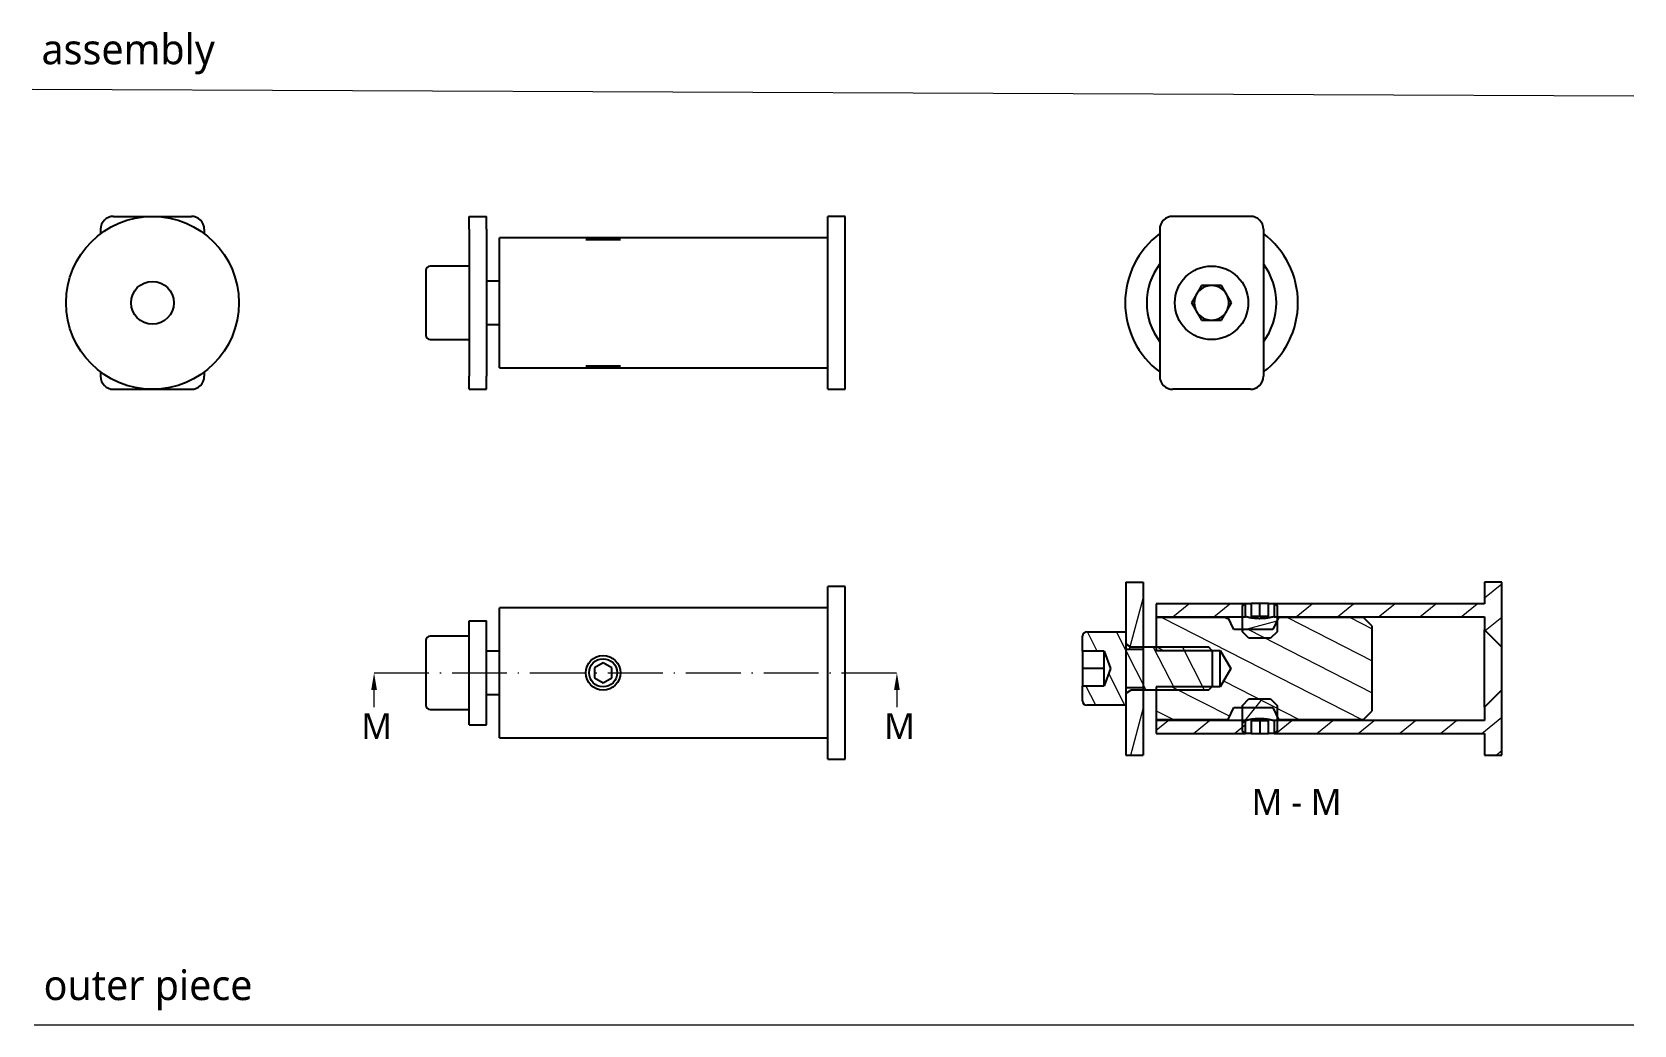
# Model space of a CAD drawing. Header units: inches. Extents: x 6 to 1987, y -21 to 287.
# Drawn here: x 1587.2 to 1772.5, y 168.8 to 283.7 of the extents above; entities that cross this region are included whole.
import ezdxf

# ---------------------------------------------------------------- set-up
doc = ezdxf.new("R2010")
doc.units = ezdxf.units.IN
doc.header["$LTSCALE"] = 12.7
doc.header["$MEASUREMENT"] = 0
doc.linetypes.add('ONS_DASHDOT', pattern=[0.71, 0.5, -0.1, 0.01, -0.1])
for name, color, linetype, lineweight in [('ANNOTATION_TEXT', 7, 'Continuous', 25), ('SECTION_CUTTING_LINE', 7, 'ONS_DASHDOT', 70), ('SKETCHED_GEOMETRY', 251, 'Continuous', 13), ('VIEW_HATCHES', 7, 'Continuous', 13), ('Visible', 7, 'Continuous', 25)]:
    doc.layers.add(name, color=color, linetype=linetype, lineweight=lineweight)
doc.styles.add('Onshape-Standard', font='NotoSans-Regular.ttf')
doc.styles.add('Onshape-Standard-NoteStyle', font='Open Sans', dxfattribs={"height": 2.5})
doc.styles.add('Onshape-Standard-View-Label', font='Open Sans', dxfattribs={"height": 3})
pattern_1 = [(75, (1721.874705720873, 202.7995993033132), (-3.187555226753926, 0.8541028488383186), [])]
pattern_2 = [(38.99999999999999, (1721.874705720873, 202.7995993033132), (-1.887961173149512, 2.331437884370913), [])]

msp = doc.modelspace()

# ---------------------------------------------------------------- hatches: boundary and pattern name
at = {"layer": 'VIEW_HATCHES'}
h = msp.add_hatch(dxfattribs=at)
h.set_pattern_fill('LINE', color=256, scale=26.4, angle=75, style=0)
h.set_pattern_definition(pattern_1)
edge = h.paths.add_edge_path()
edge.add_line((1713.736718420229, 220.0387459881104), (1713.736718420229, 212.2887459881104))
edge.add_line((1713.736718420229, 212.2887459881104), (1715.736718420229, 212.2887459881104))
edge.add_line((1715.736718420229, 220.0387459881104), (1715.736718420229, 212.2887459881104))
edge.add_line((1713.736718420229, 220.0387459881104), (1715.736718420229, 220.0387459881104))
h = msp.add_hatch(dxfattribs=at)
h.set_pattern_fill('LINE', color=256, scale=23.99999999999999, angle=38.99999999999999, style=0)
h.set_pattern_definition(pattern_2)
h.paths.add_polyline_path([(1755.236718420229, 214.5187459881104), (1757.236718420229, 212.5187459881104), (1757.236718420229, 220.0387459881104), (1755.236718420229, 220.0387459881104), (1755.236718420229, 217.5387459881104), (1730.886718420229, 217.5387459881104), (1730.886718420229, 216.0387459881104), (1755.236718420229, 216.0387459881104)])
h = msp.add_hatch(dxfattribs=at)
h.set_pattern_fill('LINE', color=256, scale=23.99999999999999, angle=38.99999999999999, style=0)
h.set_pattern_definition(pattern_2)
h.paths.add_polyline_path([(1717.236718420229, 217.5387459881104), (1717.236718420229, 216.0387459881104), (1727.586718420229, 216.0387459881104), (1727.586718420229, 217.5387459881104)])
h = msp.add_hatch(dxfattribs=at)
h.set_pattern_fill('LINE', color=256, scale=26.4, angle=15, style=0)
h.set_pattern_definition([(15, (1721.874705720873, 202.7995993033132), (-0.8541028488383186, 3.187555226753926), [])])
edge = h.paths.add_edge_path()
edge.add_line((1731.236718420229, 214.3013823530351), (1730.486718420229, 213.5513823530351))
edge.add_line((1731.236718420229, 217.3325666010122), (1731.236718420229, 214.3013823530351))
edge.add_line((1730.85771842023, 217.5513823530351), (1731.236718420229, 217.3325666010122))
edge.add_line((1730.236718420229, 217.5513823530351), (1730.85771842023, 217.5513823530351))
edge.add_line((1730.236718420229, 216.0513823530351), (1730.236718420229, 217.5513823530351))
edge.add_line((1730.236718420229, 216.0513823530351), (1728.236718420229, 216.0513823530351))
edge.add_line((1728.236718420229, 217.5513823530351), (1728.236718420229, 216.0513823530351))
edge.add_line((1727.615718420229, 217.5513823530351), (1728.236718420229, 217.5513823530351))
edge.add_line((1727.236718420229, 217.3325666010122), (1727.615718420229, 217.5513823530351))
edge.add_line((1727.236718420229, 214.3013823530351), (1727.236718420229, 217.3325666010122))
edge.add_line((1727.986718420229, 213.5513823530351), (1727.236718420229, 214.3013823530351))
edge.add_line((1730.486718420229, 213.5513823530351), (1727.986718420229, 213.5513823530351))
h = msp.add_hatch(dxfattribs=at)
h.set_pattern_fill('LINE', color=256, scale=26.4, angle=153, style=0)
h.set_pattern_definition([(153, (1721.874705720873, 202.7995993033132), (-1.498168649140505, -2.940321529821614), [])])
h.paths.add_polyline_path([(1741.236718420229, 204.1387459881104), (1742.236718420229, 205.1387459881104), (1742.236718420229, 214.9387459881104), (1741.236718420229, 215.9387459881104), (1731.389549141647, 215.9387459881104), (1730.736718420229, 214.5387459881104), (1726.236718420229, 214.5387459881104), (1725.583887698812, 215.9387459881104), (1717.236718420229, 215.9387459881104), (1717.236718420229, 212.1387459881104), (1724.636718420229, 212.1387459881104), (1725.898525720187, 210.0387459881104), (1724.636718420229, 207.9387459881104), (1717.236718420229, 207.9387459881104), (1717.236718420229, 204.1387459881104), (1725.583887698812, 204.1387459881104), (1726.236718420229, 205.5387459881104), (1730.736718420229, 205.5387459881104), (1731.389549141647, 204.1387459881104)])
h = msp.add_hatch(dxfattribs=at)
h.set_pattern_fill('LINE', color=256, scale=24, angle=117, style=0)
h.set_pattern_definition([(117, (1721.874705720873, 202.7995993033132), (-2.673019572565104, -1.36197149921864), [])])
edge = h.paths.add_edge_path()
edge.add_line((1711.236718420229, 212.0387459881104), (1708.736718420229, 212.0387459881104))
edge.add_line((1711.236718420229, 212.0387459881104), (1711.964658888762, 210.0387459881104))
edge.add_line((1711.964658888762, 210.0387459881104), (1711.236718420229, 208.0387459881104))
edge.add_line((1708.736718420229, 208.0387459881104), (1711.236718420229, 208.0387459881104))
edge.add_line((1708.736718420229, 206.2887459881104), (1708.736718420229, 208.0387459881104))
edge.add_arc((1709.236718420229, 206.2887459881104), 0.5, 180, 270, ccw=False)
edge.add_line((1713.736718420229, 205.7887459881104), (1709.236718420229, 205.7887459881104))
edge.add_line((1713.736718420229, 207.0738719216195), (1713.736718420229, 205.7887459881104))
edge.add_arc((1713.936718420229, 207.0738719216195), 0.2, 120.2564371635302, 180)
edge.add_line((1714.290014043395, 207.5115017682901), (1713.835944215125, 207.2466277017992))
edge.add_arc((1714.390788248499, 207.3387459881104), 0.2, 90, 120.2564371635302)
edge.add_line((1723.303705720229, 207.5387459881104), (1714.390788248499, 207.5387459881104))
edge.add_line((1723.303705720229, 207.5387459881104), (1723.736718420229, 207.9717586881104))
edge.add_line((1723.736718420229, 212.1057332881104), (1723.736718420229, 207.9717586881104))
edge.add_line((1723.736718420229, 212.1057332881104), (1723.303705720229, 212.5387459881104))
edge.add_line((1714.390788248499, 212.5387459881104), (1723.303705720229, 212.5387459881104))
edge.add_arc((1714.390788248499, 212.7387459881104), 0.2, 239.7435628364699, 270)
edge.add_line((1713.835944215125, 212.8308642744215), (1714.290014043394, 212.5659902079307))
edge.add_arc((1713.936718420229, 213.0036200546012), 0.2, 180, 239.7435628364699)
edge.add_line((1713.736718420229, 214.2887459881104), (1713.736718420229, 213.0036200546012))
edge.add_line((1709.236718420229, 214.2887459881104), (1713.736718420229, 214.2887459881104))
edge.add_arc((1709.236718420229, 213.7887459881104), 0.5, 90, 180, ccw=False)
edge.add_line((1708.736718420229, 212.0387459881104), (1708.736718420229, 213.7887459881104))
h = msp.add_hatch(dxfattribs=at)
h.set_pattern_fill('LINE', color=256, scale=26.4, angle=75, style=0)
h.set_pattern_definition(pattern_1)
edge = h.paths.add_edge_path()
edge.add_line((1713.736718420229, 200.0387459881104), (1715.736718420229, 200.0387459881104))
edge.add_line((1715.736718420229, 207.7887459881104), (1715.736718420229, 200.0387459881104))
edge.add_line((1715.736718420229, 207.7887459881104), (1713.736718420229, 207.7887459881104))
edge.add_line((1713.736718420229, 207.7887459881104), (1713.736718420229, 200.0387459881104))
h = msp.add_hatch(dxfattribs=at)
h.set_pattern_fill('LINE', color=256, scale=29.04000000000001, angle=51, style=0)
h.set_pattern_definition([(51, (1721.874705720873, 202.7995993033132), (-2.821039840088805, 2.284433019510911), [])])
edge = h.paths.add_edge_path()
edge.add_line((1727.236718420229, 205.7762074810974), (1727.986718420229, 206.5262074810974))
edge.add_line((1727.236718420229, 202.7450232331203), (1727.236718420229, 205.7762074810974))
edge.add_line((1727.615718420229, 202.5262074810974), (1727.236718420229, 202.7450232331203))
edge.add_line((1728.236718420229, 202.5262074810974), (1727.615718420229, 202.5262074810974))
edge.add_line((1728.236718420229, 204.0262074810974), (1728.236718420229, 202.5262074810974))
edge.add_line((1728.236718420229, 204.0262074810974), (1730.236718420229, 204.0262074810974))
edge.add_line((1730.236718420229, 202.5262074810974), (1730.236718420229, 204.0262074810974))
edge.add_line((1730.85771842023, 202.5262074810974), (1730.236718420229, 202.5262074810974))
edge.add_line((1731.236718420229, 202.7450232331203), (1730.85771842023, 202.5262074810974))
edge.add_line((1731.236718420229, 205.7762074810974), (1731.236718420229, 202.7450232331203))
edge.add_line((1730.486718420229, 206.5262074810974), (1731.236718420229, 205.7762074810974))
edge.add_line((1727.986718420229, 206.5262074810974), (1730.486718420229, 206.5262074810974))
h = msp.add_hatch(dxfattribs=at)
h.set_pattern_fill('LINE', color=256, scale=23.99999999999999, angle=38.99999999999999, style=0)
h.set_pattern_definition(pattern_2)
h.paths.add_polyline_path([(1757.236718420229, 207.5587459881104), (1755.236718420229, 205.5587459881104), (1755.236718420229, 204.0387459881104), (1730.886718420229, 204.0387459881104), (1730.886718420229, 202.5387459881104), (1755.236718420229, 202.5387459881104), (1755.236718420229, 200.0387459881104), (1757.236718420229, 200.0387459881104)])
h = msp.add_hatch(dxfattribs=at)
h.set_pattern_fill('LINE', color=256, scale=23.99999999999999, angle=38.99999999999999, style=0)
h.set_pattern_definition(pattern_2)
h.paths.add_polyline_path([(1717.236718420229, 204.0387459881104), (1717.236718420229, 202.5387459881104), (1727.586718420229, 202.5387459881104), (1727.586718420229, 204.0387459881104)])

# ---------------------------------------------------------------- linework, layer by layer
at = {"layer": 'SECTION_CUTTING_LINE', "color": 7, "lineweight": 13}
msp.add_line((1626.749535916003, 209.5439358252835), (1687.249535916003, 209.5439358252835), dxfattribs=at)
for points in [[(1626.749535916003, 209.5439358252835), (1626.41620258267, 207.5439358252835), (1627.082869249337, 207.5439358252835)], [(1687.249535916003, 209.5439358252835), (1686.91620258267, 207.5439358252835), (1687.582869249337, 207.5439358252835)], [(1626.66620258267, 207.5439358252835), (1626.66620258267, 205.5439358252835), (1626.832869249337, 207.5439358252835), (1626.832869249337, 205.5439358252835)], [(1687.16620258267, 207.5439358252835), (1687.16620258267, 205.5439358252835), (1687.332869249337, 207.5439358252835), (1687.332869249337, 205.5439358252835)]]:
    msp.add_solid(points, dxfattribs=at)
at = {"layer": 'SKETCHED_GEOMETRY'}
for p, q in [((1587.169991982483, 277.0554335305327), (1772.531570272277, 276.2858311841747)), ((1587.412865039421, 168.8169651539616), (1772.531569351229, 168.8169651539616))]:
    msp.add_line(p, q, dxfattribs=at)
at = {"layer": 'Visible'}
for p, q in [((1596.604373730551, 262.3384492936153), (1605.604373730551, 262.3384492936153)), ((1637.749535916003, 262.3384492936153), (1639.749535916003, 262.3384492936153)), ((1637.749535916003, 260.8384492936153), (1637.749535916003, 262.3384492936153)), ((1639.749535916003, 260.8384492936153), (1639.749535916003, 262.3384492936153)), ((1681.249535916003, 262.3384492936153), (1679.249535916003, 262.3384492936153)), ((1679.249535916003, 242.3384492936154), (1679.249535916003, 262.3384492936153)), ((1681.249535916003, 242.3384492936154), (1681.249535916003, 262.3384492936153)), ((1728.155010820675, 262.3384492936153), (1719.155010820675, 262.3384492936153)), ((1595.104373730551, 260.8384492936153), (1595.104373730551, 260.3384492936154)), ((1607.104373730551, 260.8384492936153), (1607.104373730551, 260.3384492936153)), ((1637.749535916003, 260.8384492936153), (1637.749535916003, 243.8384492936154)), ((1639.749535916003, 260.8384492936153), (1639.749535916003, 243.8384492936154)), ((1651.605215059579, 259.8384492936153), (1641.249535916003, 259.8384492936153)), ((1641.249535916003, 244.8384492936154), (1641.249535916003, 259.8384492936153)), ((1655.249535916003, 259.6322699065172), (1651.249535916003, 259.6322699065172)), ((1651.628535916004, 259.8510856585401), (1651.604693444162, 259.8373202010043)), ((1654.870535916004, 259.8510856585401), (1651.628535916004, 259.8510856585401)), ((1654.894373308364, 259.8373231336442), (1654.870535916004, 259.8510856585401)), ((1679.249535916003, 259.8384492936153), (1654.89649337756, 259.8384492936153)), ((1717.655010820675, 260.8384492936153), (1717.655010820675, 243.8384492936154)), ((1729.655010820675, 260.8384492936153), (1729.655010820675, 243.8384492936154)), ((1632.749535916003, 256.0884492936153), (1632.749535916003, 248.5884492936154)), ((1637.749535916003, 256.5884492936153), (1633.249535916003, 256.5884492936153)), ((1641.249535916003, 254.8384492936154), (1639.749535916003, 254.8384492936154)), ((1722.500310282296, 254.3384492936154), (1721.345609743916, 252.3384492936154)), ((1724.809711359054, 254.3384492936154), (1722.500310282296, 254.3384492936154)), ((1725.964411897433, 252.3384492936154), (1724.809711359054, 254.3384492936154)), ((1721.345609743916, 252.3384492936154), (1722.500310282296, 250.3384492936154)), ((1724.809711359054, 250.3384492936154), (1725.964411897433, 252.3384492936154)), ((1722.500310282296, 250.3384492936154), (1724.809711359054, 250.3384492936154)), ((1639.749535916003, 249.8384492936154), (1641.249535916003, 249.8384492936154)), ((1633.249535916003, 248.0884492936154), (1637.749535916003, 248.0884492936154)), ((1641.249535916003, 244.8384492936154), (1651.603307513865, 244.8384492936154)), ((1651.249535916003, 245.0447265386252), (1655.249535916003, 245.0447265386252)), ((1651.60482127555, 244.8396024406518), (1651.628535916004, 244.8259107866024)), ((1651.628535916004, 244.8259107866024), (1654.870535916004, 244.8259107866024)), ((1654.870535916004, 244.8259107866024), (1654.89425656452, 244.8396059094086)), ((1654.899535916004, 244.8384492936154), (1679.249535916003, 244.8384492936154)), ((1595.104373730551, 244.3384492936153), (1595.104373730551, 243.8384492936154)), ((1607.104373730551, 244.3384492936154), (1607.104373730551, 243.8384492936154)), ((1637.749535916003, 242.3384492936154), (1637.749535916003, 243.8384492936154)), ((1639.749535916003, 242.3384492936154), (1639.749535916003, 243.8384492936154)), ((1596.604373730551, 242.3384492936154), (1605.604373730551, 242.3384492936154)), ((1637.749535916003, 242.3384492936154), (1639.749535916003, 242.3384492936154)), ((1679.249535916003, 242.3384492936154), (1681.249535916003, 242.3384492936154)), ((1728.155010820675, 242.3384492936154), (1719.155010820675, 242.3384492936154)), ((1681.249535916003, 219.5439358252835), (1679.249535916003, 219.5439358252835)), ((1679.249535916003, 199.5439358252835), (1679.249535916003, 219.5439358252835)), ((1681.249535916003, 199.5439358252835), (1681.249535916003, 219.5439358252835)), ((1713.736718420229, 220.0387459881104), (1715.736718420229, 220.0387459881104)), ((1713.736718420229, 220.0387459881104), (1713.736718420229, 212.2887459881104)), ((1715.736718420229, 220.0387459881104), (1715.736718420229, 212.2887459881104)), ((1757.236718420229, 220.0387459881104), (1755.236718420229, 220.0387459881104)), ((1755.236718420229, 220.0387459881104), (1755.236718420229, 217.5387459881104)), ((1757.236718420229, 212.5187459881104), (1757.236718420229, 220.0387459881104)), ((1679.249535916003, 217.0439358252835), (1641.249535916003, 217.0439358252836)), ((1641.249535916003, 202.0439358252836), (1641.249535916003, 217.0439358252836)), ((1717.236718420229, 217.5387459881104), (1717.236718420229, 216.0387459881104)), ((1727.586718420229, 217.5387459881104), (1717.236718420229, 217.5387459881104)), ((1727.236718420229, 217.3325666010122), (1727.615718420229, 217.5513823530351)), ((1727.236718420229, 214.3013823530351), (1727.236718420229, 217.3325666010122)), ((1727.586718420229, 216.0387459881104), (1727.586718420229, 217.5387459881104)), ((1727.615718420229, 217.5513823530351), (1728.236718420229, 217.5513823530351)), ((1729.236718420229, 217.5513823530351), (1728.236718420229, 217.5513823530351)), ((1728.236718420229, 217.5513823530351), (1728.236718420229, 216.0513823530351)), ((1730.236718420229, 217.5513823530351), (1729.236718420229, 217.5513823530351)), ((1729.236718420229, 216.0513823530351), (1729.236718420229, 217.5513823530351)), ((1730.236718420229, 217.5513823530351), (1730.85771842023, 217.5513823530351)), ((1730.236718420229, 216.0513823530351), (1730.236718420229, 217.5513823530351)), ((1730.85771842023, 217.5513823530351), (1731.236718420229, 217.3325666010122)), ((1730.886718420229, 217.5387459881104), (1730.886718420229, 216.0387459881104)), ((1755.236718420229, 217.5387459881104), (1730.886718420229, 217.5387459881104)), ((1731.236718420229, 217.3325666010122), (1731.236718420229, 214.3013823530351)), ((1637.749535916003, 215.5439358252836), (1639.749535916003, 215.5439358252836)), ((1637.749535916003, 214.0439358252836), (1637.749535916003, 215.5439358252836)), ((1639.749535916003, 214.0439358252836), (1639.749535916003, 215.5439358252836)), ((1717.236718420229, 216.0387459881104), (1727.586718420229, 216.0387459881104)), ((1717.236718420229, 216.0387459881104), (1717.236718420229, 215.9387459881104)), ((1725.583887698812, 215.9387459881104), (1717.236718420229, 215.9387459881104)), ((1717.236718420229, 215.9387459881104), (1717.236718420229, 212.1387459881104)), ((1726.236718420229, 214.5387459881104), (1725.583887698812, 215.9387459881104)), ((1730.236718420229, 216.0513823530351), (1728.236718420229, 216.0513823530351)), ((1731.389549141647, 215.9387459881104), (1730.736718420229, 214.5387459881104)), ((1730.886718420229, 216.0387459881104), (1755.236718420229, 216.0387459881104)), ((1741.236718420229, 215.9387459881104), (1731.389549141647, 215.9387459881104)), ((1742.236718420229, 214.9387459881104), (1741.236718420229, 215.9387459881104)), ((1755.236718420229, 216.0387459881104), (1755.236718420229, 214.5187459881104)), ((1632.749535916003, 213.2939358252836), (1632.749535916003, 205.7939358253772)), ((1637.749535916003, 213.7939358252836), (1633.249535916003, 213.7939358252836)), ((1637.749535916003, 205.0439358252836), (1637.749535916003, 214.0439358252836)), ((1639.749535916003, 205.0439358252836), (1639.749535916003, 214.0439358252836)), ((1708.736718420229, 212.0387459881104), (1708.736718420229, 213.7887459881104)), ((1709.236718420229, 214.2887459881104), (1713.736718420229, 214.2887459881104)), ((1713.736718420229, 214.2887459881104), (1713.736718420229, 213.0036200546012)), ((1730.736718420229, 214.5387459881104), (1726.236718420229, 214.5387459881104)), ((1727.986718420229, 213.5513823530351), (1727.236718420229, 214.3013823530351)), ((1730.486718420229, 213.5513823530351), (1727.986718420229, 213.5513823530351)), ((1731.236718420229, 214.3013823530351), (1730.486718420229, 213.5513823530351)), ((1742.236718420229, 205.1387459881104), (1742.236718420229, 214.9387459881104)), ((1755.236718420229, 214.5187459881104), (1757.236718420229, 212.5187459881104)), ((1755.236718420229, 205.5587459881104), (1755.236718420229, 214.5187459881104)), ((1641.249535916003, 212.0439358252836), (1639.749535916003, 212.0439358252836)), ((1711.236718420229, 212.0387459881104), (1708.736718420229, 212.0387459881104)), ((1708.736718420229, 212.0387459881104), (1708.736718420229, 210.0387459881104)), ((1711.236718420229, 212.0387459881104), (1711.964658888762, 210.0387459881104)), ((1711.236718420229, 211.0387459881104), (1711.236718420229, 212.0387459881104)), ((1713.736718420229, 212.2887459881104), (1715.736718420229, 212.2887459881104)), ((1713.736718420229, 212.2887459881104), (1713.736718420229, 207.7887459881104)), ((1713.835944215125, 212.8308642744215), (1714.290014043395, 212.5659902079307)), ((1714.390788248499, 212.5387459881104), (1723.303705720229, 212.5387459881104)), ((1715.736718420229, 212.2887459881104), (1715.736718420229, 207.7887459881104)), ((1717.236718420229, 212.1387459881104), (1724.636718420229, 212.1387459881104)), ((1723.736718420229, 212.1057332881104), (1723.303705720229, 212.5387459881104)), ((1723.736718420229, 212.1057332881104), (1723.736718420229, 207.9717586881104)), ((1724.636718420229, 212.1387459881104), (1725.898525720187, 210.0387459881104)), ((1724.636718420229, 207.9387459881104), (1724.636718420229, 212.1387459881104)), ((1757.236718420229, 207.5587459881104), (1757.236718420229, 212.5187459881104)), ((1653.249535916003, 210.6986363636628), (1652.249535916003, 210.1212860944732)), ((1652.249535916003, 210.1212860944732), (1652.249535916003, 208.9665855560939)), ((1654.249535916003, 210.1212860944732), (1653.249535916003, 210.6986363636628)), ((1654.249535916003, 208.9665855560939), (1654.249535916003, 210.1212860944732)), ((1708.736718420229, 210.0387459881104), (1708.736718420229, 208.0387459881104)), ((1711.236718420229, 210.0387459881104), (1708.736718420229, 210.0387459881104)), ((1711.236718420229, 209.0387459881104), (1711.236718420229, 211.0387459881104)), ((1711.964658888762, 210.0387459881104), (1711.236718420229, 208.0387459881104)), ((1725.898525720187, 210.0387459881104), (1724.636718420229, 207.9387459881104)), ((1652.249535916003, 208.9665855560939), (1653.249535916003, 208.3892352869043)), ((1653.249535916003, 208.3892352869043), (1654.249535916003, 208.9665855560939)), ((1708.736718420229, 208.0387459881104), (1711.236718420229, 208.0387459881104)), ((1708.736718420229, 206.2887459881104), (1708.736718420229, 208.0387459881104)), ((1711.236718420229, 208.0387459881104), (1711.236718420229, 209.0387459881104)), ((1713.736718420229, 207.7887459881104), (1713.736718420229, 200.0387459881104)), ((1715.736718420229, 207.7887459881104), (1713.736718420229, 207.7887459881104)), ((1715.736718420229, 207.7887459881104), (1715.736718420229, 200.0387459881104)), ((1724.636718420229, 207.9387459881104), (1717.236718420229, 207.9387459881104)), ((1717.236718420229, 207.9387459881104), (1717.236718420229, 204.1387459881104)), ((1723.303705720229, 207.5387459881104), (1723.736718420229, 207.9717586881104)), ((1639.749535916003, 207.0439358252836), (1641.249535916003, 207.0439358252836)), ((1713.736718420229, 205.7887459881104), (1709.236718420229, 205.7887459881104)), ((1713.736718420229, 207.0738719216195), (1713.736718420229, 205.7887459881104)), ((1714.290014043395, 207.5115017682901), (1713.835944215125, 207.2466277017992)), ((1723.303705720229, 207.5387459881104), (1714.390788248499, 207.5387459881104)), ((1727.236718420229, 205.7762074810974), (1727.986718420229, 206.5262074810974)), ((1727.236718420229, 202.7450232331203), (1727.236718420229, 205.7762074810974)), ((1727.986718420229, 206.5262074810974), (1730.486718420229, 206.5262074810974)), ((1730.486718420229, 206.5262074810974), (1731.236718420229, 205.7762074810974)), ((1731.236718420229, 205.7762074810974), (1731.236718420229, 202.7450232331203)), ((1757.236718420229, 207.5587459881104), (1755.236718420229, 205.5587459881104)), ((1757.236718420229, 200.0387459881104), (1757.236718420229, 207.5587459881104)), ((1633.249535916003, 205.2939358252836), (1637.749535916003, 205.2939358252835)), ((1637.749535916003, 203.5439358252836), (1637.749535916003, 205.0439358252836)), ((1639.749535916003, 203.5439358252836), (1639.749535916003, 205.0439358252836)), ((1717.236718420229, 204.1387459881104), (1717.236718420229, 204.0387459881104)), ((1717.236718420229, 204.1387459881104), (1725.583887698812, 204.1387459881104)), ((1717.236718420229, 204.0387459881104), (1717.236718420229, 202.5387459881104)), ((1727.586718420229, 204.0387459881104), (1717.236718420229, 204.0387459881104)), ((1725.583887698812, 204.1387459881104), (1726.236718420229, 205.5387459881104)), ((1726.236718420229, 205.5387459881104), (1730.736718420229, 205.5387459881104)), ((1727.586718420229, 202.5387459881104), (1727.586718420229, 204.0387459881104)), ((1728.236718420229, 204.0262074810974), (1728.236718420229, 202.5262074810974)), ((1728.236718420229, 204.0262074810974), (1730.236718420229, 204.0262074810974)), ((1729.236718420229, 204.0262074810974), (1729.236718420229, 202.5262074810974)), ((1730.236718420229, 202.5262074810974), (1730.236718420229, 204.0262074810974)), ((1730.736718420229, 205.5387459881104), (1731.389549141647, 204.1387459881104)), ((1755.236718420229, 204.0387459881104), (1730.886718420229, 204.0387459881104)), ((1730.886718420229, 204.0387459881104), (1730.886718420229, 202.5387459881104)), ((1731.389549141647, 204.1387459881104), (1741.236718420229, 204.1387459881104)), ((1741.236718420229, 204.1387459881104), (1742.236718420229, 205.1387459881104)), ((1755.236718420229, 205.5587459881104), (1755.236718420229, 204.0387459881104)), ((1637.749535916003, 203.5439358252836), (1639.749535916003, 203.5439358252836)), ((1717.236718420229, 202.5387459881104), (1727.586718420229, 202.5387459881104)), ((1727.615718420229, 202.5262074810974), (1727.236718420229, 202.7450232331203)), ((1728.236718420229, 202.5262074810974), (1727.615718420229, 202.5262074810974)), ((1728.236718420229, 202.5262074810974), (1729.236718420229, 202.5262074810974)), ((1729.236718420229, 202.5262074810974), (1730.236718420229, 202.5262074810974)), ((1730.85771842023, 202.5262074810974), (1730.236718420229, 202.5262074810974)), ((1731.236718420229, 202.7450232331203), (1730.85771842023, 202.5262074810974)), ((1730.886718420229, 202.5387459881104), (1755.236718420229, 202.5387459881104)), ((1755.236718420229, 202.5387459881104), (1755.236718420229, 200.0387459881104)), ((1641.249535916003, 202.0439358252835), (1679.249535916003, 202.0439358252835)), ((1679.249535916003, 199.5439358252835), (1681.249535916003, 199.5439358252835)), ((1713.736718420229, 200.0387459881104), (1715.736718420229, 200.0387459881104)), ((1755.236718420229, 200.0387459881104), (1757.236718420229, 200.0387459881104))]:
    msp.add_line(p, q, dxfattribs=at)
for centre, radius in [((1601.104373730551, 252.3384492936154), 10), ((1723.655010820675, 252.3384492936154), 4.25), ((1601.104373730551, 252.3384492936154), 2.48), ((1653.249535916003, 209.5439358252836), 2), ((1653.249535916003, 209.5439358252836), 1.621)]:
    msp.add_circle(centre, radius, dxfattribs=at)
for centre, radius, start, end in [((1596.604373730551, 260.8384492936153), 1.5, 90, 180), ((1605.604373730551, 260.8384492936153), 1.5, 0, 90), ((1719.155010820675, 260.8384492936153), 1.5, 90, 180), ((1728.155010820675, 260.8384492936153), 1.5, 0, 90), ((1723.655010820675, 252.3384492936154), 10, 126.8698976458439, 233.130102354156), ((1723.655010820675, 252.3384492936154), 10, 306.869897645844, 53.13010235415609), ((1633.249535916003, 256.0884492936153), 0.5, 90, 180), ((1723.655010820675, 252.3384492936154), 7.5, 143.1301023541562, 216.869897645844), ((1723.655010820675, 252.3384492936154), 7.5, 323.130102354156, 36.86989764584385), ((1723.655010820675, 252.3384492936154), 2, 90, 149.9999999999995), ((1723.655010820675, 252.3384492936154), 2, 30.00000000000054, 90), ((1723.655010820675, 252.3384492936154), 2, 149.9999999999995, 210.0000000000005), ((1723.655010820675, 252.3384492936154), 2, 329.9999999999995, 30.00000000000054), ((1723.655010820675, 252.3384492936154), 2, 210.0000000000005, 270), ((1723.655010820675, 252.3384492936154), 2, 270, 329.9999999999995), ((1633.249535916003, 248.5884492936154), 0.5, 180, 270), ((1596.604373730551, 243.8384492936154), 1.5, 180, 270), ((1605.604373730551, 243.8384492936154), 1.5, 270, 0), ((1719.155010820675, 243.8384492936154), 1.5, 180, 270), ((1728.155010820675, 243.8384492936154), 1.5, 270, 1.0856e-12), ((1633.249535916003, 213.2939358252836), 0.5, 90, 180), ((1709.236718420229, 213.7887459881104), 0.5, 90, 180), ((1713.936718420229, 213.0036200546012), 0.2, 179.9999999999188, 239.7435628364455), ((1714.390788248499, 212.7387459881104), 0.2, 239.7435628364977, 270), ((1633.249535916003, 205.7939358252836), 0.5, 180, 270), ((1709.236718420229, 206.2887459881104), 0.5, 180, 270), ((1713.936718420229, 207.0738719216195), 0.2, 120.2564371635545, 179.9999999999188), ((1714.390788248499, 207.3387459881104), 0.2, 90, 120.2564371634982)]:
    msp.add_arc(centre, radius, start, end, dxfattribs=at)
for points, knots in [([(1730.886718420229, 216.0387459881104), (1730.88459714055, 216.0381621374495), (1730.877316729857, 216.0361583127597), (1730.82623595618, 216.0222559654832), (1730.73805221701, 215.9992770095373), (1730.609398221214, 215.9678818213201), (1730.440591108608, 215.9307662329438), (1730.23893823862, 215.8924506557101), (1730.000887004163, 215.8561100064248), (1729.74803995651, 215.8279337613884), (1729.468499634501, 215.8098910857315), (1729.201961592807, 215.8053645960935), (1728.924951551963, 215.8137694535827), (1728.672731612036, 215.8331677980076), (1728.426936087109, 215.8624094055072), (1728.206255207624, 215.897497169859), (1728.006732440408, 215.9361786011445), (1727.842773085622, 215.9728371823892), (1727.7117344255, 216.0053004174321), (1727.633678126277, 216.0258940691237), (1727.589547455167, 216.037966427348), (1727.587155433262, 216.0386255660511), (1727.586718420229, 216.0387459881104)], [0, 0, 0, 0, 0.0118412953933804, 0.0406403240718598, 0.0806339988003478, 0.1281207406099527, 0.1824051153856841, 0.2417109999523727, 0.3057365522910301, 0.3718613820013573, 0.4408616594452047, 0.5085607864463529, 0.5771457850657626, 0.6430200449158185, 0.7078830370918102, 0.7697770400948106, 0.8286136978324308, 0.8824044730010188, 0.9301698833136015, 0.9682713240976024, 0.9942032951921022, 1, 1, 1, 1]), ([(1727.586718420229, 204.0387459881104), (1727.595625533327, 204.0411892913808), (1727.618254486228, 204.047396621862), (1727.691115257509, 204.0668450972354), (1727.803123908354, 204.0950627478655), (1727.953114473394, 204.1297837316874), (1728.142703234181, 204.1683982678037), (1728.361859325327, 204.2057306910836), (1728.615436519261, 204.2386026028396), (1728.875958154579, 204.26099775062), (1729.159111295248, 204.2717589744676), (1729.423653639334, 204.2691133155324), (1729.693763021147, 204.2539500266658), (1729.938991142318, 204.2291026955104), (1730.173449749901, 204.1959098930812), (1730.381349485745, 204.1586741026865), (1730.56416457531, 204.1200381890223), (1730.707190723998, 204.0860347305431), (1730.812361283175, 204.0589306180101), (1730.867039549441, 204.044148655856), (1730.881395657028, 204.0402073077853), (1730.886718420229, 204.0387459881104)], [0, 0, 0, 0, 0.0229310594940316, 0.0582574690103321, 0.1030022184902292, 0.1544201902090098, 0.2119825510616913, 0.2738942042484145, 0.340033236037249, 0.4072640950005894, 0.4768263610940795, 0.5444287289019523, 0.6123737089348281, 0.6775535406168528, 0.7411882222626196, 0.8015322757283342, 0.8581128376674907, 0.9085727527690096, 0.9518247005974179, 0.9821382147426554, 1, 1, 1, 1])]:
    msp.add_open_spline(points, degree=3, knots=knots, dxfattribs=at)

# ---------------------------------------------------------------- texts
at = {"layer": 'ANNOTATION_TEXT', "char_height": 3.5, "width": 222.7434210008141, "attachment_point": 1, "style": 'Onshape-Standard-NoteStyle'}
for s, insert in [('assembly', (1588.267085455621, 283.4305059704725)), ('outer piece', (1588.509958512559, 175.1920375939014))]:
    msp.add_mtext(s, dxfattribs=dict(at, insert=insert))
at = {"layer": 'ANNOTATION_TEXT', "color": 7, "insert": (1732.986718420229, 196.1137459881104), "char_height": 3, "attachment_point": 2, "style": 'Onshape-Standard-View-Label'}
msp.add_mtext(' M - M ', dxfattribs=at)
at = {"layer": 'SECTION_CUTTING_LINE', "color": 7, "linetype": 'Continuous', "lineweight": -3, "char_height": 3, "width": 3.778610354223433, "attachment_point": 1, "style": 'Onshape-Standard'}
for insert in [(1625.269971883306, 204.8772691586169), (1685.769971883306, 204.8772691586169)]:
    msp.add_mtext('\\fOpen Sans|b0|i0|c0|p0;\\W1.0000000000;\\T1.0000000000;\\o\\lM', dxfattribs=dict(at, insert=insert))

doc.saveas('drawing.dxf')
